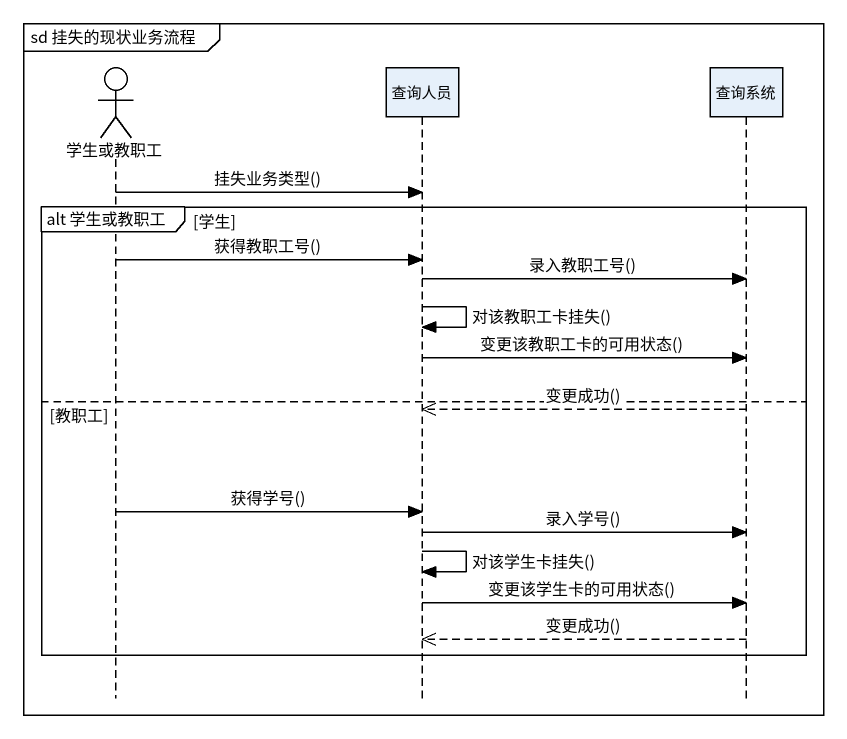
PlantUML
@startuml
mainframe sd 挂失的现状业务流程
hide footbox
actor 学生或教职工
participant 查询人员
participant 查询系统

学生或教职工 -> 查询人员 : 挂失业务类型()
group alt 学生或教职工 [学生]
  学生或教职工 -> 查询人员 : 获得教职工号()
  查询人员 -> 查询系统 : 录入教职工号()
  查询人员 -> 查询人员 : 对该教职工卡挂失()
  查询人员 -> 查询系统 : 变更该教职工卡的可用状态()
else 教职工
  查询系统 -->> 查询人员 : 变更成功()
  学生或教职工 -> 查询人员 : 获得学号()
  查询人员 -> 查询系统 : 录入学号()
  查询人员 -> 查询人员 : 对该学生卡挂失()
  查询人员 -> 查询系统 : 变更该学生卡的可用状态()
  查询系统 -->> 查询人员 : 变更成功()
end
@enduml
